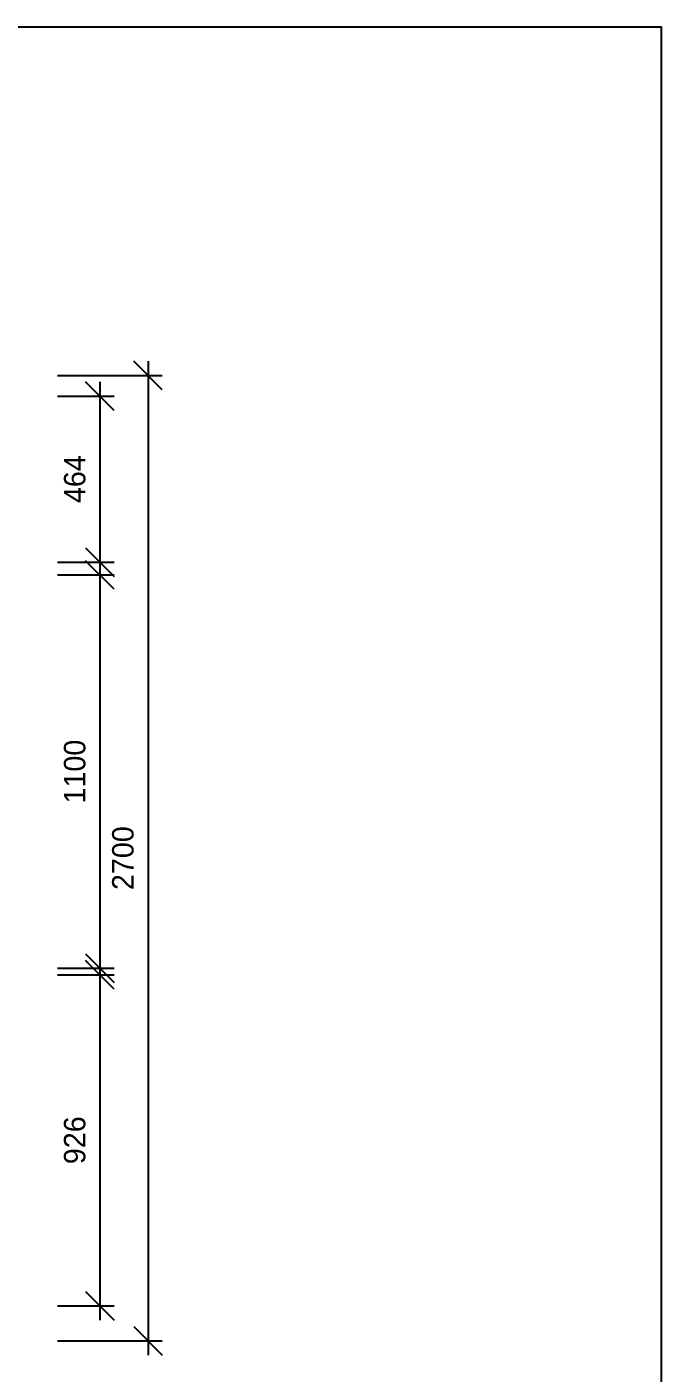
# Model space of a CAD drawing. Header units: millimetres. Extents: x 24776 to 57176, y -19492 to 15017.
# Drawn here: x 55402 to 57176, y 9079 to 12844 of the extents above; entities that cross this region are included whole.
import ezdxf

# ---------------------------------------------------------------- set-up
doc = ezdxf.new("R2010")
doc.units = ezdxf.units.MM
doc.header["$PDMODE"] = 3
doc.styles.add('RomanS', font='')
doc.styles.get('RomanS').set_extended_font_data('YouYuan')
doc.dimstyles.new('SC40', dxfattribs={"dimtxt": 60, "dimasz": 80, "dimexe": 40, "dimexo": 40, "dimgap": 40, "dimtad": 1, "dimdec": 0, "dimzin": 0, "dimdsep": 46, "dimtxsty": 'RomanS', "dimblk": 'OBLIQUE', "dimcen": 0, "dimdle": 40, "dimclrd": 9, "dimclre": 9, "dimclrt": 4, "dimadec": 0, "dimazin": 0, "dimtfac": 1, "dimtdec": 0, "dimtix": 1, "dimtmove": 2, "dimatfit": 1, "dimldrblk": 'DOT', "dimfxl": 1, "dimtolj": 1, "dimtzin": 0, "dimlwd": -1, "dimlwe": -1, "dimarcsym": 0})

# ---------------------------------------------------------------- blocks, each defined once
blk = doc.blocks.new('_Oblique')
at = {"color": 0, "linetype": 'ByBlock', "lineweight": -2}
blk.add_line((-0.5, -0.5), (0.5, 0.5), dxfattribs=at)
blk = doc.blocks.new('*D177')
at = {"color": 9, "transparency": 16777216}
for p, q in [((55741.1, 11909.4), (55741.1, 9129.4)), ((55488, 11869.4), (55781.1, 11869.4)), ((55488, 9169.4), (55781.1, 9169.4))]:
    blk.add_line(p, q, dxfattribs=at)
at = {"layer": 'Defpoints', "color": 0, "transparency": 16777216}
for p in [(55448, 11869.4), (55448, 9169.4), (55741.1, 9169.4)]:
    blk.add_point(p, dxfattribs=at)
at = {"color": 9, "transparency": 16777216, "xscale": 80, "yscale": 80, "zscale": 80}
for p, rotation in [((55741.1, 11869.4), 90), ((55741.1, 9169.4), 270)]:
    blk.add_blockref('_Oblique', p, dxfattribs=dict(at, rotation=rotation))
at = {"color": 4, "transparency": 16777216, "insert": (55671.1, 10519.4), "char_height": 60, "attachment_point": 5, "rotation": 90, "style": 'RomanS'}
blk.add_mtext('\\A1;2700', dxfattribs=at)
blk = doc.blocks.new('_Dot')
at = {"color": 0, "linetype": 'ByBlock', "lineweight": -2}
blk.add_line((-0.5, 0), (-1, 0), dxfattribs=at)
at = {"color": 0, "linetype": 'ByBlock', "const_width": 0.5}
blk.add_lwpolyline([(-0.25, 0, 1), (0.25, 0, 1)], format="xyb", close=True, dxfattribs=at)
blk = doc.blocks.new('*D178')
at = {"color": 9, "transparency": 16777216}
for p, q in [((55606.3, 11851.4), (55606.3, 11307.4)), ((55488, 11811.4), (55646.3, 11811.4)), ((55488, 11347.4), (55646.3, 11347.4))]:
    blk.add_line(p, q, dxfattribs=at)
at = {"layer": 'Defpoints', "color": 0, "transparency": 16777216}
for p in [(55448, 11811.4), (55448, 11347.4), (55606.3, 11347.4)]:
    blk.add_point(p, dxfattribs=at)
at = {"color": 9, "transparency": 16777216, "xscale": 80, "yscale": 80, "zscale": 80}
for p, rotation in [((55606.3, 11811.4), 90), ((55606.3, 11347.4), 270)]:
    blk.add_blockref('_Oblique', p, dxfattribs=dict(at, rotation=rotation))
at = {"color": 4, "transparency": 16777216, "insert": (55536.3, 11579.4), "char_height": 60, "attachment_point": 5, "rotation": 90, "style": 'RomanS'}
blk.add_mtext('\\A1;464', dxfattribs=at)
blk = doc.blocks.new('*D179')
at = {"color": 9, "transparency": 16777216}
for p, q in [((55606.3, 11351.4), (55606.3, 10171.4)), ((55488, 11311.4), (55646.3, 11311.4)), ((55488, 10211.4), (55646.3, 10211.4))]:
    blk.add_line(p, q, dxfattribs=at)
at = {"layer": 'Defpoints', "color": 0, "transparency": 16777216}
for p in [(55448, 11311.4), (55448, 10211.4), (55606.3, 10211.4)]:
    blk.add_point(p, dxfattribs=at)
at = {"color": 9, "transparency": 16777216, "xscale": 80, "yscale": 80, "zscale": 80}
for p, rotation in [((55606.3, 11311.4), 90), ((55606.3, 10211.4), 270)]:
    blk.add_blockref('_Oblique', p, dxfattribs=dict(at, rotation=rotation))
at = {"color": 4, "transparency": 16777216, "insert": (55536.3, 10761.4), "char_height": 60, "attachment_point": 5, "rotation": 90, "style": 'RomanS'}
blk.add_mtext('\\A1;1100', dxfattribs=at)
blk = doc.blocks.new('*D180')
at = {"color": 9, "transparency": 16777216}
for p, q in [((55606.3, 10233.4), (55606.3, 9227.4)), ((55488, 10193.4), (55646.3, 10193.4)), ((55488, 9267.4), (55646.3, 9267.4))]:
    blk.add_line(p, q, dxfattribs=at)
at = {"layer": 'Defpoints', "color": 0, "transparency": 16777216}
for p in [(55448, 10193.4), (55448, 9267.4), (55606.3, 9267.4)]:
    blk.add_point(p, dxfattribs=at)
at = {"color": 9, "transparency": 16777216, "xscale": 80, "yscale": 80, "zscale": 80}
for p, rotation in [((55606.3, 10193.4), 90), ((55606.3, 9267.4), 270)]:
    blk.add_blockref('_Oblique', p, dxfattribs=dict(at, rotation=rotation))
at = {"color": 4, "transparency": 16777216, "insert": (55536.3, 9730.4), "char_height": 60, "attachment_point": 5, "rotation": 90, "style": 'RomanS'}
blk.add_mtext('\\A1;926', dxfattribs=at)

msp = doc.modelspace()

# ---------------------------------------------------------------- linework, layer by layer
at = {"color": 250}
msp.add_lwpolyline([(50696.3, 12844.3), (57176.3, 12844.3), (57176.3, 4589.1), (50696.3, 4589.1)], close=True, dxfattribs=at)

# ---------------------------------------------------------------- dimensions: what is measured, and where the dimension line sits
at = {"color": 255}
for base, p1, p2, picture, middle in [((55741.1, 9169.4), (55448, 11869.4), (55448, 9169.4), '*D177', (55671.1, 10519.4)), ((55606.3, 11347.4), (55448, 11811.4), (55448, 11347.4), '*D178', (55536.3, 11579.4)), ((55606.3, 10211.4), (55448, 11311.4), (55448, 10211.4), '*D179', (55536.3, 10761.4)), ((55606.3, 9267.4), (55448, 10193.4), (55448, 9267.4), '*D180', (55536.3, 9730.4))]:
    dim = msp.add_linear_dim(base=base, p1=p1, p2=p2, angle=90, dimstyle='SC40', dxfattribs=at)
    dim.commit()
    dim.dimension.update_dxf_attribs({"geometry": picture, "text_midpoint": middle})

doc.saveas('drawing.dxf')
